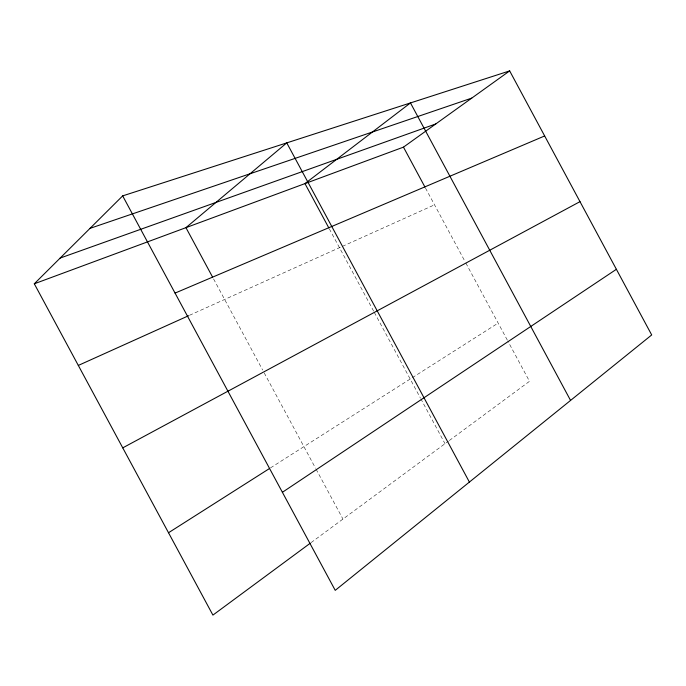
<?xml version="1.0" encoding="UTF-8"?>
<svg xmlns="http://www.w3.org/2000/svg" width="686" height="686" viewBox="0 0 686 686"><rect width="100%" height="100%" fill="white"/><g stroke="black" fill="none" stroke-linecap="round" stroke-linejoin="round"><path stroke-width="0.51" stroke-dasharray="3.43 2.57" d="M311.092 542.609L448.464 441.158M449.33 440.523L529.506 381.313L507.769 340.933M270.516 467.869L498.165 323.089M189.516 315.294L341.414 246.814M342.383 246.377L434.521 204.831M425.509 188.084L464.859 261.203M465.871 263.09L507.263 339.99M329.323 228.841L373.81 311.453M374.307 312.387L420.286 397.777M420.792 398.72L445.017 443.705M213.586 278.945L262.678 370.071M264.196 372.892L315.577 468.272M316.083 469.207L342.949 519.079"/><path stroke-width="1.03" d="M310.226 543.243L212.917 615.102L34.3 283.79L122.674 195.879L509.664 70.898L651.7 334.948L335.231 590.346L122.674 195.879M34.3 283.79L403.471 147.138L509.664 70.898M282.392 492.299L616.388 269.298M168.516 532.739L269.615 468.444M122.751 447.855L227.984 391.183M227.932 391.226L579.996 201.641M78.315 365.432L188.547 315.74M175.059 293.094L544.658 135.957M60.162 258.065L435.756 123.96M90.003 228.369L471.745 98.115M570.563 400.427L410.468 102.926L304.961 183.599L328.817 227.898M403.471 147.138L425.003 187.149M469.396 482.069L286.765 142.877L185.949 227.658L212.574 277.084"/></g></svg>
